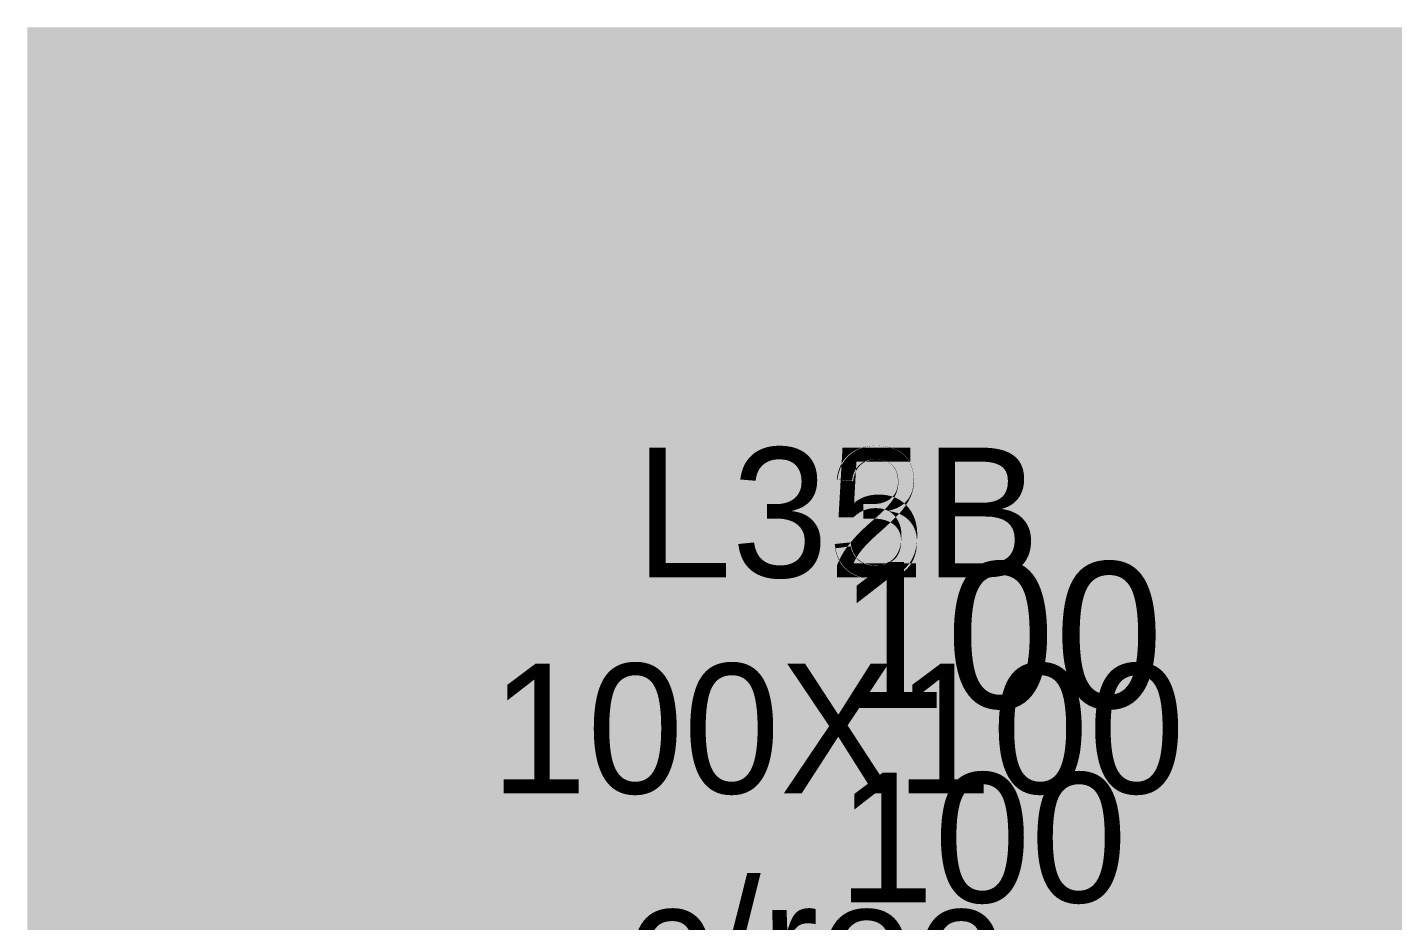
# Model space of a CAD drawing. Extents: x -13000 to 136, y -61 to 222.
# Drawn here: x 0 to 84.2, y 44.9 to 100 of the extents above; entities that cross this region are included whole.
import ezdxf

# ---------------------------------------------------------------- set-up
doc = ezdxf.new("R2010")
doc.units = 0
doc.layers.add('COTA', color=241, linetype='Continuous')
doc.layers.add('Hachura', color=251, linetype='Continuous')

msp = doc.modelspace()

# ---------------------------------------------------------------- hatches: boundary and pattern name
at = {"layer": 'Hachura'}
h = msp.add_hatch(color=7, dxfattribs=at)
h.dxf.hatch_style = 1
h.paths.add_polyline_path([(0, 0), (100, 0), (100, 100), (0, 100)])
h = msp.add_hatch(color=7, dxfattribs=at)
h.dxf.hatch_style = 1
h.paths.add_polyline_path([(0, 0), (100, 0), (100, 100), (0, 100)])
h = msp.add_hatch(color=7, dxfattribs=at)
h.dxf.hatch_style = 1
h.paths.add_polyline_path([(0, 0), (100, 0), (100, 100), (0, 100)])
h = msp.add_hatch(color=7, dxfattribs=at)
h.dxf.hatch_style = 1
h.paths.add_polyline_path([(0, 0), (100, 0), (100, 100), (0, 100)])
h = msp.add_hatch(color=7, dxfattribs=at)
h.dxf.hatch_style = 1
h.paths.add_polyline_path([(0, 0), (100, 0), (100, 100), (0, 100)])
h = msp.add_hatch(color=7, dxfattribs=at)
h.dxf.hatch_style = 1
h.paths.add_polyline_path([(0, 0), (100, 0), (100, 100), (0, 100)])
h = msp.add_hatch(color=7, dxfattribs=at)
h.dxf.hatch_style = 1
h.paths.add_polyline_path([(0, 0), (100, 0), (100, 100), (0, 100)])
h = msp.add_hatch(color=7, dxfattribs=at)
h.dxf.hatch_style = 1
h.paths.add_polyline_path([(0, 0), (100, 0), (100, 100), (0, 100)])
h = msp.add_hatch(color=7, dxfattribs=at)
h.dxf.hatch_style = 1
h.paths.add_polyline_path([(0, 0), (100, 0), (100, 100), (0, 100)])
h = msp.add_hatch(color=7, dxfattribs=at)
h.dxf.hatch_style = 1
h.paths.add_polyline_path([(0, 0), (100, 0), (100, 100), (0, 100)])
h = msp.add_hatch(color=7, dxfattribs=at)
h.dxf.hatch_style = 1
h.paths.add_polyline_path([(0, 0), (100, 0), (100, 100), (0, 100)])
h = msp.add_hatch(color=7, dxfattribs=at)
h.dxf.hatch_style = 1
h.paths.add_polyline_path([(0, 0), (100, 0), (100, 100), (0, 100)])
h = msp.add_hatch(color=7, dxfattribs=at)
h.dxf.hatch_style = 1
h.paths.add_polyline_path([(0, 0), (100, 0), (100, 100), (0, 100)])
h = msp.add_hatch(color=7, dxfattribs=at)
h.dxf.hatch_style = 1
h.paths.add_polyline_path([(0, 0), (100, 0), (100, 100), (0, 100)])
h = msp.add_hatch(color=7, dxfattribs=at)
h.dxf.hatch_style = 1
h.paths.add_polyline_path([(0, 0), (100, 0), (100, 100), (0, 100)])
h = msp.add_hatch(color=7, dxfattribs=at)
h.dxf.hatch_style = 1
h.paths.add_polyline_path([(0, 0), (100, 0), (100, 100), (0, 100)])
h = msp.add_hatch(color=7, dxfattribs=at)
h.dxf.hatch_style = 1
h.paths.add_polyline_path([(0, 0), (100, 0), (100, 100), (0, 100)])
h = msp.add_hatch(color=7, dxfattribs=at)
h.dxf.hatch_style = 1
h.paths.add_polyline_path([(0, 0), (100, 0), (100, 100), (0, 100)])
h = msp.add_hatch(color=7, dxfattribs=at)
h.dxf.hatch_style = 1
h.paths.add_polyline_path([(0, 0), (100, 0), (100, 100), (0, 100)])
h = msp.add_hatch(color=7, dxfattribs=at)
h.dxf.hatch_style = 1
h.paths.add_polyline_path([(0, 0), (100, 0), (100, 100), (0, 100)])
h = msp.add_hatch(color=7, dxfattribs=at)
h.dxf.hatch_style = 1
h.paths.add_polyline_path([(0, 0), (100, 0), (100, 100), (0, 100)])
h = msp.add_hatch(color=7, dxfattribs=at)
h.dxf.hatch_style = 1
h.paths.add_polyline_path([(0, 0), (100, 0), (100, 100), (0, 100)])
h = msp.add_hatch(color=7, dxfattribs=at)
h.dxf.hatch_style = 1
h.paths.add_polyline_path([(0, 0), (100, 0), (100, 100), (0, 100)])
h = msp.add_hatch(color=7, dxfattribs=at)
h.dxf.hatch_style = 1
h.paths.add_polyline_path([(0, 0), (100, 0), (100, 100), (0, 100)])
h = msp.add_hatch(color=7, dxfattribs=at)
h.dxf.hatch_style = 1
h.paths.add_polyline_path([(0, 0), (100, 0), (100, 100), (0, 100)])

# ---------------------------------------------------------------- texts
at = {"layer": 'COTA'}
for s, height, p in [('100', 9, (50, 58)), ('100', 9, (50, 58)), ('100', 9, (50, 58)), ('100', 9, (50, 58)), ('100', 9, (50, 58)), ('100', 9, (50, 58)), ('100', 9, (50, 58)), ('100', 9, (50, 58)), ('100', 9, (50, 58)), ('100', 9, (50, 58)), ('100', 9, (50, 58)), ('100', 9, (50, 58)), ('100', 9, (50, 58)), ('100', 9, (50, 58)), ('100', 9, (50, 58)), ('100', 9, (50, 58)), ('100', 9, (50, 58)), ('100', 9, (50, 58)), ('100', 9, (50, 58)), ('100', 9, (50, 58)), ('100', 9, (50, 58)), ('100', 9, (50, 58)), ('100', 9, (50, 58)), ('100', 9, (50, 58)), ('100', 9, (50, 58)), ('L18', 15, (50, 50)), ('L19', 15, (50, 50)), ('L20', 15, (50, 50)), ('L21', 15, (50, 50)), ('L22', 15, (50, 50)), ('L23', 15, (50, 50)), ('L24', 15, (50, 50)), ('L25', 15, (50, 50)), ('L26', 15, (50, 50)), ('L26A', 15, (50, 50)), ('L26B', 15, (50, 50)), ('L27', 15, (50, 50)), ('L28', 15, (50, 50)), ('L29', 15, (50, 50)), ('L30', 15, (50, 50)), ('L31', 15, (50, 50)), ('L32', 15, (50, 50)), ('L32A', 15, (50, 50)), ('L33', 15, (50, 50)), ('L33A', 15, (50, 50)), ('L34', 15, (50, 50)), ('L35', 15, (50, 50)), ('L35A', 15, (50, 50)), ('L36', 15, (50, 50)), ('L37', 15, (50, 50)), ('100', 8, (50, 46)), ('100', 8, (50, 46)), ('100', 8, (50, 46)), ('100', 8, (50, 46)), ('100', 8, (50, 46)), ('100', 8, (50, 46)), ('100', 8, (50, 46)), ('100', 8, (50, 46)), ('100', 8, (50, 46)), ('100', 8, (50, 46)), ('100', 8, (50, 46)), ('100', 8, (50, 46)), ('100', 8, (50, 46)), ('100', 8, (50, 46)), ('100', 8, (50, 46)), ('100', 8, (50, 46)), ('100', 8, (50, 46)), ('100', 8, (50, 46)), ('100', 8, (50, 46)), ('100', 8, (50, 46)), ('100', 8, (50, 46)), ('100', 8, (50, 46)), ('100', 8, (50, 46)), ('100', 8, (50, 46)), ('100', 8, (50, 46))]:
    msp.add_text(s, height=height, dxfattribs=at).set_placement(p)
at = {"layer": 'COTA', "insert": (50, 50), "char_height": 8, "attachment_point": 5}
for s in ['\\pxqc;L18^J100X100^Jc/rec.^Je=12cm', '\\pxqc;L19^J100X100^Jc/rec.^Je=12cm', '\\pxqc;L20^J100X100^Jc/rec.^Je=12cm', '\\pxqc;L21^J100X100^Jc/rec.^Je=12cm', '\\pxqc;L22^J100X100^Jc/rec.^Je=12cm', '\\pxqc;L23^J100X100^Jc/rec.^Je=12cm', '\\pxqc;L24^J100X100^Jc/rec.^Je=12cm', '\\pxqc;L25^J100X100^Jc/rec.^Je=12cm', '\\pxqc;L26^J100X100^Jc/rec.^Je=12cm', '\\pxqc;L26A^J100X100^Jc/rec.^Je=12cm', '\\pxqc;L26B^J100X100^Jc/rec.^Je=12cm', '\\pxqc;L27^J100X100^Jc/rec.^Je=12cm', '\\pxqc;L28^J100X100^Jc/rec.^Je=12cm', '\\pxqc;L29^J100X100^Jc/rec.^Je=12cm', '\\pxqc;L30^J100X100^Jc/rec.^Je=12cm', '\\pxqc;L31^J100X100^Jc/rec.^Je=12cm', '\\pxqc;L32^J100X100^Jc/rec.^Je=12cm', '\\pxqc;L32A^J100X100^Jc/rec.^Je=12cm', '\\pxqc;L33^J100X100^Jc/rec.^Je=12cm', '\\pxqc;L33A^J100X100^Jc/rec.^Je=12cm', '\\pxqc;L34^J100X100^Jc/rec.^Je=12cm', '\\pxqc;L35^J100X100^Jc/rec.^Je=12cm', '\\pxqc;L35A^J100X100^Jc/rec.^Je=12cm', '\\pxqc;L36^J100X100^Jc/rec.^Je=12cm', '\\pxqc;L37^J100X100^Jc/rec.^Je=12cm']:
    msp.add_mtext(s, dxfattribs=at)

doc.saveas('drawing.dxf')
